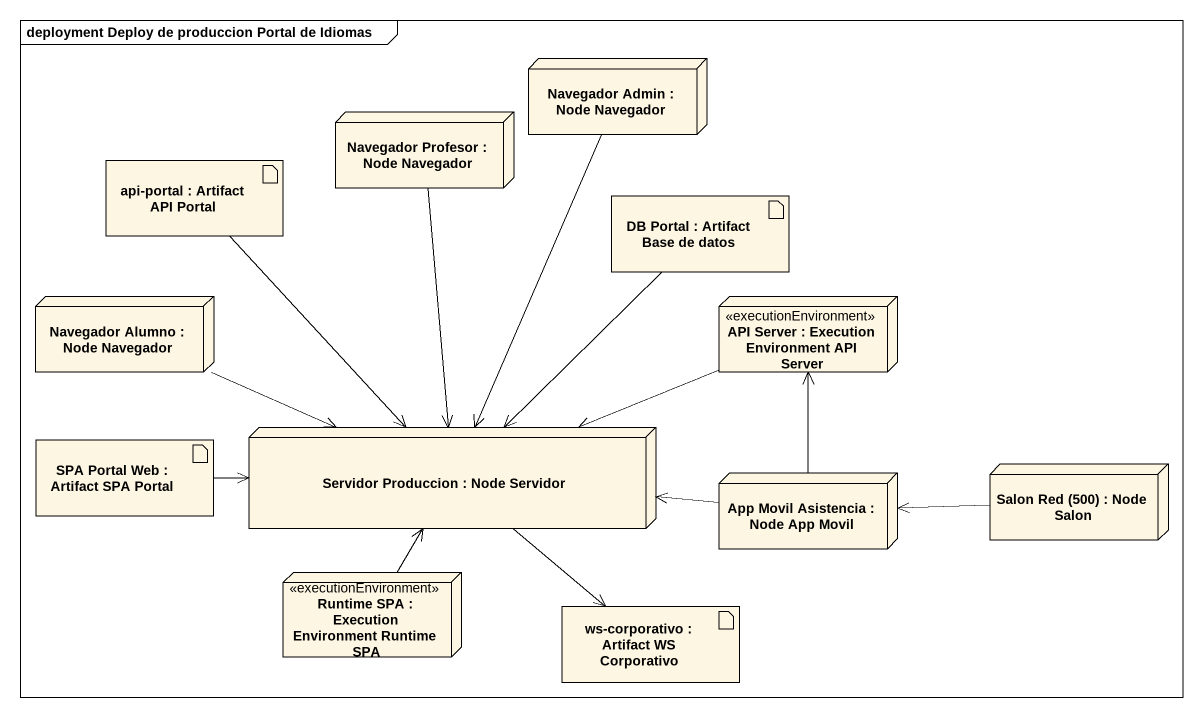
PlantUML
@startuml
mainframe deployment Deploy de produccion Portal de Idiomas
node "Navegador Admin : Node Navegador" as Navegador_Admin
artifact "api-portal : Artifact API Portal" as api_portal
node "Navegador Profesor : Node Navegador" as Navegador_Profesor
artifact "DB Portal : Artifact Base de datos" as DB_Portal
node "Navegador Alumno : Node Navegador" as Navegador_Alumno
node "API Server : Execution Environment API Server" as API_Server <<executionEnvironment>>
artifact "SPA Portal Web : Artifact SPA Portal" as SPA_Portal_Web
node "Servidor Produccion : Node Servidor" as Servidor_Produccion
node "App Movil Asistencia : Node App Movil" as App_Movil_Asistencia
node "Salon Red (500) : Node Salon" as Salon_Red_500
node "Runtime SPA : Execution Environment Runtime SPA" as Runtime_SPA <<executionEnvironment>>
artifact "ws-corporativo : Artifact WS Corporativo" as ws_corporativo
Navegador_Admin --> Servidor_Produccion
api_portal --> Servidor_Produccion
Navegador_Profesor --> Servidor_Produccion
DB_Portal --> Servidor_Produccion
Navegador_Alumno -right-> Servidor_Produccion
API_Server -left-> Servidor_Produccion
SPA_Portal_Web -right-> Servidor_Produccion
Servidor_Produccion --> ws_corporativo
App_Movil_Asistencia -up-> API_Server
App_Movil_Asistencia -left-> Servidor_Produccion
Salon_Red_500 -left-> App_Movil_Asistencia
Runtime_SPA -up-> Servidor_Produccion
@enduml
